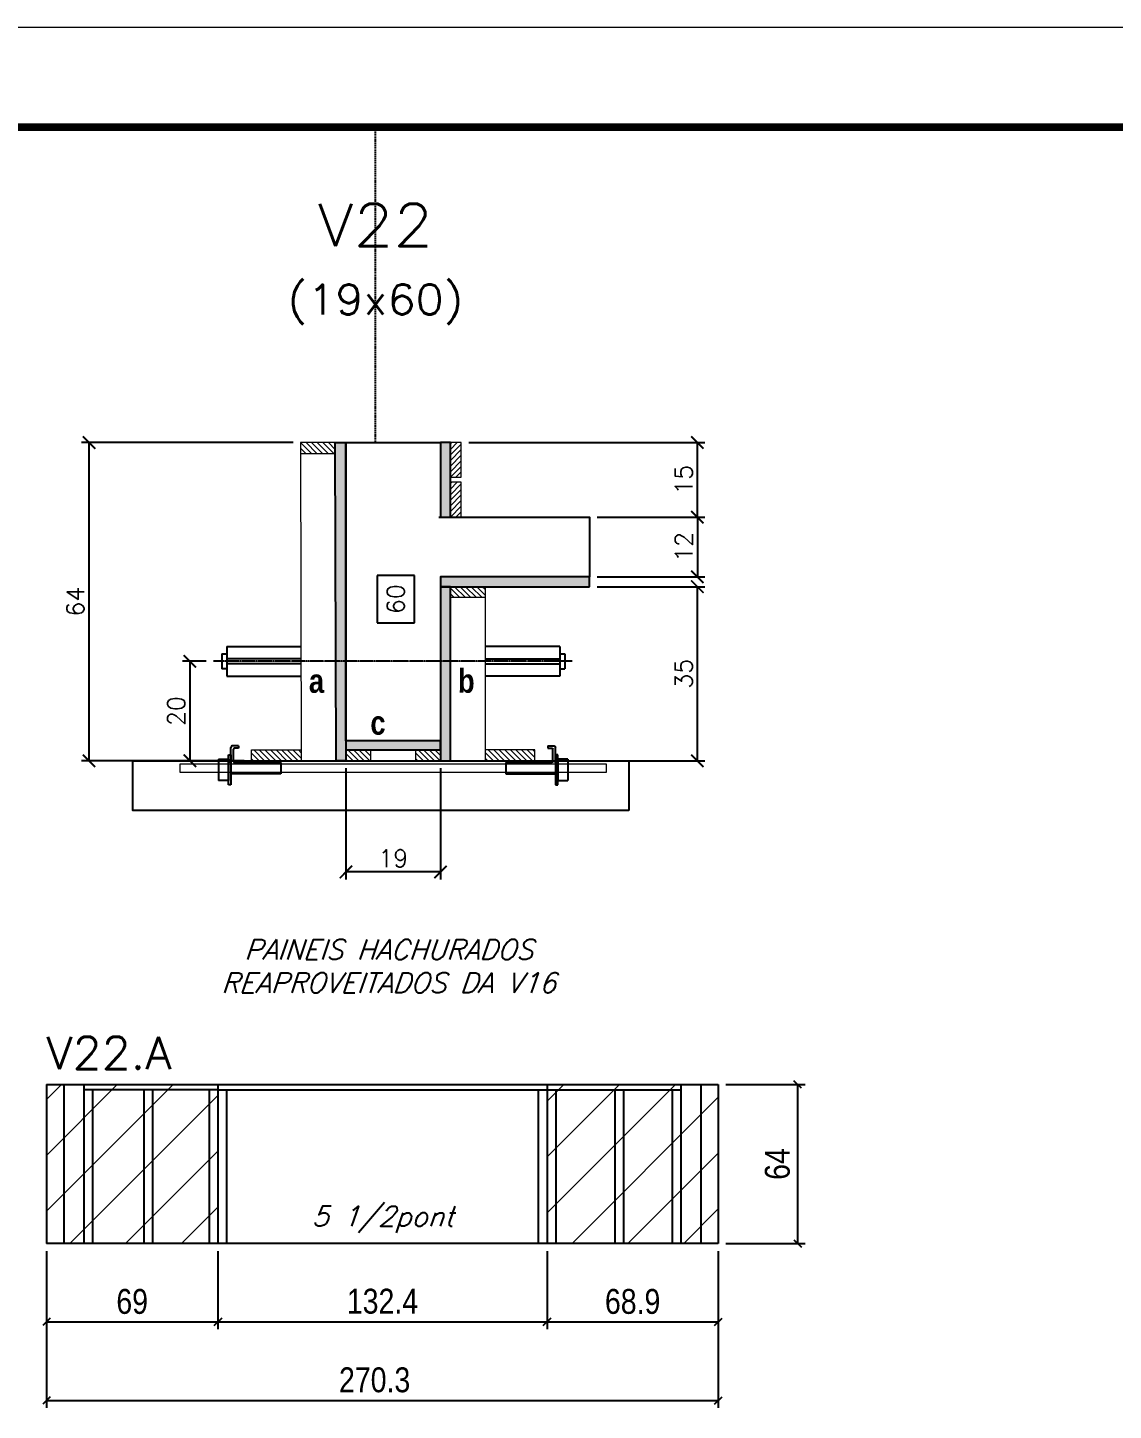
# Model space of a CAD drawing. Extents: x -10448 to -1189, y -11772 to 17235.
# Drawn here: x -5068 to -4632, y 9397 to 9953 of the extents above; entities that cross this region are included whole.
import ezdxf
from ezdxf.enums import TextEntityAlignment as Align

# ---------------------------------------------------------------- set-up
doc = ezdxf.new("R2010")
doc.units = 0
doc.linetypes.add('DASHED', pattern=[0.75, 0.5, -0.25])
doc.linetypes.add('HIDDEN', pattern=[0.375, 0.25, -0.125])
for name, color, linetype in [('barrote', 251, 'Continuous'), ('COTA', 241, 'Continuous'), ('Cota Seção (2x)', 4, 'Continuous'), ('detalhes', 4, 'Continuous'), ('Painéis', 200, 'Continuous'), ('presilha', 1, 'Continuous'), ('SARR_2.2x7', 40, 'Continuous'), ('SARR_3.5x7', 81, 'Continuous'), ('TENSOR', 3, 'Continuous'), ('texto', 7, 'Continuous'), ('Texto de Titulo', 7, 'Continuous'), ('Texto Qtd Sarr', 242, 'Continuous')]:
    doc.layers.add(name, color=color, linetype=linetype)
for name, color, linetype, lineweight in [('CONCRETO', 251, 'Continuous', 25), ('Folhas', 255, 'Continuous', 9), ('Hachura', 251, 'Continuous', 9), ('Madeira', 126, 'Continuous', 18), ('SARRAFO DE PRESSAO', 251, 'DASHED', 9), ('SCO-___-LAJ', 2, 'Continuous', 0), ('Texto Seção', 7, 'Continuous', 15)]:
    doc.layers.add(name, color=color, linetype=linetype, lineweight=lineweight)
doc.styles.add('COTA TECNICA', font='techl___.ttf', dxfattribs={"height": 10})
doc.styles.add('REGUA-120', font='ROMANS.shx', dxfattribs={"height": 15})
doc.styles.add('Romans', font='romans.shx')
doc.styles.add('TECNICA', font='techb___.ttf', dxfattribs={"height": 10})
doc.dimstyles.new('Cota Seção (2x)', dxfattribs={"dimtxt": 7, "dimasz": 5, "dimexe": 3, "dimexo": 3, "dimgap": 2, "dimtad": 3, "dimdec": 1, "dimlfac": 0.5, "dimzin": 12, "dimdsep": 46, "dimtxsty": 'Romans', "dimblk": 'ARCHTICK', "dimcen": 0, "dimclrd": 4, "dimclre": 4, "dimclrt": 1, "dimadec": 1, "dimazin": 3, "dimtfac": 1, "dimtdec": 1, "dimtmove": 0, "dimatfit": 3, "dimldrblk": 'OBLIQUE', "dimfxl": 1, "dimtolj": 1, "dimtzin": 12, "dimarcsym": 0})
doc.dimstyles.new('Cota Seção interna', dxfattribs={"dimtxt": 7, "dimasz": 6, "dimexe": 0.18, "dimexo": 2, "dimgap": -4, "dimtad": 3, "dimdec": 1, "dimlfac": 0.5, "dimzin": 12, "dimdsep": 46, "dimtxsty": 'Romans', "dimblk": 'ARCHTICK', "dimcen": 0.09, "dimse1": 1, "dimse2": 1, "dimsd1": 1, "dimsd2": 1, "dimclrd": 180, "dimclre": 5, "dimclrt": 1, "dimadec": 0, "dimazin": 3, "dimtfac": 1, "dimtdec": 1, "dimtofl": 0, "dimtmove": 0, "dimatfit": 3, "dimldrblk": 'ARCHTICK', "dimfxl": 1, "dimtolj": 1, "dimtzin": 0, "dimarcsym": 0})
doc.dimstyles.new('PAINEL', dxfattribs={"dimtxt": 10, "dimasz": 3, "dimexe": 3, "dimexo": 3, "dimgap": 3, "dimtad": 1, "dimdec": 1, "dimzin": 12, "dimdsep": 46, "dimtxsty": 'COTA TECNICA', "dimblk1": 'OBLIQUE', "dimblk2": 'OBLIQUE', "dimsah": 1, "dimcen": 0.9, "dimclrd": 4, "dimclre": 4, "dimclrt": 240, "dimadec": 1, "dimazin": 3, "dimtfac": 1, "dimtdec": 1, "dimtmove": 0, "dimatfit": 3, "dimfxl": 1, "dimtolj": 1, "dimtzin": 12, "dimarcsym": 0})
pattern_1 = [(315, (17633.9834, 1428.3122), (1.12253202, 1.12253202), [])]
pattern_2 = [(45, (-137870.783, -16153.747), (-11.2253202, 11.2253202), [])]

# ---------------------------------------------------------------- blocks, each defined once
blk = doc.blocks.new('9999999999')
at = {"layer": 'Folhas'}
blk.add_lwpolyline([(98138.98, 34190.21), (99623.98, 34190.21), (99623.98, 35240.21), (98138.98, 35240.21)], close=True, dxfattribs=at)
at = {"layer": 'Folhas', "color": 30, "const_width": 3}
blk.add_lwpolyline([(98213.98, 34230.21), (99583.98, 34230.21), (99583.98, 35200.21), (98213.98, 35200.21)], close=True, dxfattribs=at)
blk = doc.blocks.new('titulo1')
at = {"layer": 'Defpoints', "color": 252, "linetype": 'HIDDEN', "ltscale": 2}
blk.add_line((0, 0), (0, 125), dxfattribs=at)
at = {"layer": 'Defpoints', "style": 'Romans', "oblique": 15}
blk.add_attdef('FOLHA', text='', height=10, dxfattribs=at).set_placement((0, 15.58), align=Align.MIDDLE_CENTER)
at = {"layer": 'Texto Qtd Sarr', "color": 3, "style": 'Romans', "oblique": 15}
for tag, height, p in [('TITULO', 17, (0, 71.45)), ('SEÇÃO', 12, (0, 41.55))]:
    blk.add_attdef(tag, text='', height=height, dxfattribs=at).set_placement(p, align=Align.MIDDLE_CENTER)
blk = doc.blocks.new('_ArchTick')
at = {"color": 0, "linetype": 'ByBlock', "const_width": 0.15}
blk.add_lwpolyline([(-0.5, -0.5), (0.5, 0.5)], dxfattribs=at)
blk = doc.blocks.new('*D255')
at = {"layer": 'COTA', "color": 4, "lineweight": -2, "transparency": 16777216}
for p, q in [((-4839.33, 9755.96), (-4795.96, 9755.96)), ((-4798.96, 9755.96), (-4798.96, 9731.96)), ((-4839.33, 9731.96), (-4795.96, 9731.96))]:
    blk.add_line(p, q, dxfattribs=at)
at = {"layer": 'Defpoints', "color": 0, "transparency": 16777216}
for p in [(-4842.33, 9755.96), (-4842.33, 9731.96), (-4798.96, 9731.96)]:
    blk.add_point(p, dxfattribs=at)
at = {"layer": 'COTA', "color": 4, "lineweight": -2, "transparency": 16777216, "xscale": 5, "yscale": 5, "zscale": 5}
for p, rotation in [((-4798.96, 9755.96), 90), ((-4798.96, 9731.96), 270)]:
    blk.add_blockref('_ArchTick', p, dxfattribs=dict(at, rotation=rotation))
at = {"layer": 'COTA', "color": 1, "transparency": 16777216, "insert": (-4804.46, 9743.96), "char_height": 7, "attachment_point": 5, "rotation": 90, "style": 'Romans'}
blk.add_mtext('\\A1;12', dxfattribs=at)
blk = doc.blocks.new('_Oblique')
at = {"color": 0, "linetype": 'ByBlock', "lineweight": -2}
blk.add_line((-0.5, -0.5), (0.5, 0.5), dxfattribs=at)
blk = doc.blocks.new('*D256')
at = {"layer": 'COTA', "color": 4, "lineweight": -2, "transparency": 16777216}
for p, q in [((-4839.33, 9727.96), (-4795.96, 9727.96)), ((-4798.96, 9657.96), (-4798.96, 9727.96)), ((-4861.33, 9657.96), (-4795.96, 9657.96))]:
    blk.add_line(p, q, dxfattribs=at)
at = {"layer": 'Defpoints', "color": 0, "transparency": 16777216}
for p in [(-4842.33, 9727.96), (-4798.96, 9727.96), (-4864.33, 9657.96)]:
    blk.add_point(p, dxfattribs=at)
at = {"layer": 'COTA', "color": 4, "lineweight": -2, "transparency": 16777216, "xscale": 5, "yscale": 5, "zscale": 5}
for p, rotation in [((-4798.96, 9727.96), 90), ((-4798.96, 9657.96), 270)]:
    blk.add_blockref('_ArchTick', p, dxfattribs=dict(at, rotation=rotation))
at = {"layer": 'COTA', "color": 1, "transparency": 16777216, "insert": (-4804.46, 9692.96), "char_height": 7, "attachment_point": 5, "rotation": 90, "style": 'Romans'}
blk.add_mtext('\\A1;35', dxfattribs=at)
blk = doc.blocks.new('*D257')
at = {"layer": 'Cota Seção (2x)', "color": 180, "lineweight": -2, "transparency": 16777216}
for p, q in [((-4912.82, 9732.46), (-4927.82, 9732.46)), ((-4927.82, 9732.46), (-4927.82, 9713.46)), ((-4912.82, 9713.46), (-4912.82, 9732.46)), ((-4927.82, 9713.46), (-4912.82, 9713.46))]:
    blk.add_line(p, q, dxfattribs=at)
at = {"layer": 'Defpoints', "color": 0, "transparency": 16777216}
for p in [(-4940.33, 9785.96), (-4908.82, 9785.96), (-4940.64, 9665.96)]:
    blk.add_point(p, dxfattribs=at)
at = {"layer": 'Cota Seção (2x)', "color": 1, "transparency": 16777216, "insert": (-4920.32, 9722.96), "char_height": 7, "attachment_point": 5, "rotation": 90, "style": 'Romans'}
blk.add_mtext('\\A1;60', dxfattribs=at)
blk = doc.blocks.new('PRESILHA METÁLICA 1')
at = {"layer": 'presilha'}
for p, q in [((7.5, 10.64), (7.5, 19.86)), ((12, 21), (8.64, 21)), ((9, 11.57), (9, 18.93)), ((12, 19.5), (9.57, 19.5)), ((12, 21), (12, 19.5)), ((0, 13), (6, 13)), ((0, 13), (0, 0)), ((6, 15.5), (7.5, 15.5)), ((6, -2.5), (6, 15.5)), ((6, 13), (6, 0)), ((7.5, 15.5), (7.5, -2.5)), ((37.5, 11), (9.57, 11)), ((37.5, 11), (37.5, 4.1)), ((6, 0), (0, 0)), ((37.5, 4.1), (7.5, 4.1)), ((7.5, -2.5), (6, -2.5))]:
    blk.add_line(p, q, dxfattribs=at)
for centre, radius, start, end in [((8.64, 19.86), 1.14, 90, 180), ((9.57, 18.93), 0.57, 90, 180), ((9.57, 11.57), 0.57, 180, 270)]:
    blk.add_arc(centre, radius, start, end, dxfattribs=at)
blk = doc.blocks.new('*D258')
at = {"layer": 'COTA', "color": 4, "lineweight": -2, "transparency": 16777216}
for p, q in [((-4940.33, 9654.96), (-4940.33, 9610.23)), ((-4902.33, 9654.96), (-4902.33, 9610.23)), ((-4902.33, 9613.23), (-4940.33, 9613.23))]:
    blk.add_line(p, q, dxfattribs=at)
at = {"layer": 'Defpoints', "color": 0, "transparency": 16777216}
for p in [(-4940.33, 9657.96), (-4902.33, 9657.96), (-4940.33, 9613.23)]:
    blk.add_point(p, dxfattribs=at)
at = {"layer": 'COTA', "color": 4, "lineweight": -2, "transparency": 16777216, "xscale": 5, "yscale": 5, "zscale": 5, "rotation": 180}
blk.add_blockref('_ArchTick', (-4940.33, 9613.23), dxfattribs=at)
at = {"layer": 'COTA', "color": 4, "lineweight": -2, "transparency": 16777216, "xscale": 5, "yscale": 5, "zscale": 5}
blk.add_blockref('_ArchTick', (-4902.33, 9613.23), dxfattribs=at)
at = {"layer": 'COTA', "color": 1, "transparency": 16777216, "insert": (-4921.33, 9618.73), "char_height": 7, "attachment_point": 5, "style": 'Romans'}
blk.add_mtext('\\A1;19', dxfattribs=at)
blk = doc.blocks.new('*D1348')
at = {"layer": 'COTA', "color": 4, "lineweight": -2, "transparency": 16777216}
for p, q in [((-4996.64, 9697.95), (-5006.14, 9697.95)), ((-5003.14, 9697.95), (-5003.14, 9657.96)), ((-4981.33, 9657.96), (-5006.14, 9657.96))]:
    blk.add_line(p, q, dxfattribs=at)
at = {"layer": 'Defpoints', "color": 0, "transparency": 16777216}
for p in [(-4993.64, 9697.95), (-5003.14, 9657.96), (-4978.33, 9657.96)]:
    blk.add_point(p, dxfattribs=at)
at = {"layer": 'COTA', "color": 4, "lineweight": -2, "transparency": 16777216, "xscale": 5, "yscale": 5, "zscale": 5}
for p, rotation in [((-5003.14, 9697.95), 90), ((-5003.14, 9657.96), 270)]:
    blk.add_blockref('_ArchTick', p, dxfattribs=dict(at, rotation=rotation))
at = {"layer": 'COTA', "color": 1, "transparency": 16777216, "insert": (-5008.64, 9677.95), "char_height": 7, "attachment_point": 5, "rotation": 90, "style": 'Romans'}
blk.add_mtext('\\A1;20', dxfattribs=at)
blk = doc.blocks.new('*D259')
at = {"layer": 'COTA', "color": 4, "lineweight": -2, "transparency": 16777216}
for p, q in [((-4961.64, 9785.91), (-5046.71, 9785.91)), ((-5043.71, 9657.96), (-5043.71, 9785.91)), ((-4981.33, 9657.96), (-5046.71, 9657.96))]:
    blk.add_line(p, q, dxfattribs=at)
at = {"layer": 'Defpoints', "color": 0, "transparency": 16777216}
for p in [(-5043.71, 9785.91), (-4958.64, 9785.91), (-4978.33, 9657.96)]:
    blk.add_point(p, dxfattribs=at)
at = {"layer": 'COTA', "color": 4, "lineweight": -2, "transparency": 16777216, "xscale": 5, "yscale": 5, "zscale": 5}
for p, rotation in [((-5043.71, 9785.91), 90), ((-5043.71, 9657.96), 270)]:
    blk.add_blockref('_ArchTick', p, dxfattribs=dict(at, rotation=rotation))
at = {"layer": 'COTA', "color": 1, "transparency": 16777216, "insert": (-5049.21, 9721.93), "char_height": 7, "attachment_point": 5, "rotation": 90, "style": 'Romans'}
blk.add_mtext('\\A1;64', dxfattribs=at)
blk = doc.blocks.new('*D260')
at = {"layer": 'COTA', "color": 4, "lineweight": -2, "transparency": 16777216}
for p, q in [((-4890.93, 9785.96), (-4795.96, 9785.96)), ((-4798.96, 9755.96), (-4798.96, 9785.96)), ((-4835.65, 9755.96), (-4795.96, 9755.96))]:
    blk.add_line(p, q, dxfattribs=at)
at = {"layer": 'Defpoints', "color": 0, "transparency": 16777216}
for p in [(-4893.93, 9785.96), (-4798.96, 9785.96), (-4838.65, 9755.96)]:
    blk.add_point(p, dxfattribs=at)
at = {"layer": 'COTA', "color": 4, "lineweight": -2, "transparency": 16777216, "xscale": 5, "yscale": 5, "zscale": 5}
for p, rotation in [((-4798.96, 9785.96), 90), ((-4798.96, 9755.96), 270)]:
    blk.add_blockref('_ArchTick', p, dxfattribs=dict(at, rotation=rotation))
at = {"layer": 'COTA', "color": 1, "transparency": 16777216, "insert": (-4804.46, 9770.96), "char_height": 7, "attachment_point": 5, "rotation": 90, "style": 'Romans'}
blk.add_mtext('\\A1;15', dxfattribs=at)
blk = doc.blocks.new('*D1365')
at = {"layer": 'COTA', "color": 4, "linetype": 'ByBlock', "lineweight": -2, "transparency": 16777216}
for p, q in [((-5060.85, 9460.8), (-5060.85, 9429.34)), ((-4991.85, 9460.8), (-4991.85, 9429.34)), ((-5060.85, 9432.34), (-4991.85, 9432.34))]:
    blk.add_line(p, q, dxfattribs=at)
at = {"layer": 'Defpoints', "color": 0, "linetype": 'ByBlock', "transparency": 16777216}
for p in [(-5060.85, 9463.8), (-4991.85, 9463.8), (-4991.85, 9432.34)]:
    blk.add_point(p, dxfattribs=at)
at = {"layer": 'COTA', "color": 4, "linetype": 'ByBlock', "lineweight": -2, "transparency": 16777216, "xscale": 3, "yscale": 3, "zscale": 3, "rotation": 180}
blk.add_blockref('_Oblique', (-5060.85, 9432.34), dxfattribs=at)
at = {"layer": 'COTA', "color": 4, "linetype": 'ByBlock', "lineweight": -2, "transparency": 16777216, "xscale": 3, "yscale": 3, "zscale": 3}
blk.add_blockref('_Oblique', (-4991.85, 9432.34), dxfattribs=at)
at = {"layer": 'COTA', "color": 240, "linetype": 'ByBlock', "transparency": 16777216, "insert": (-5026.35, 9440.47), "char_height": 10, "attachment_point": 5, "style": 'COTA TECNICA'}
blk.add_mtext('\\A1;69', dxfattribs=at)
blk = doc.blocks.new('*D1366')
at = {"layer": 'COTA', "color": 4, "linetype": 'ByBlock', "lineweight": -2, "transparency": 16777216}
for p, q in [((-4859.45, 9460.8), (-4859.45, 9429.34)), ((-4790.55, 9460.8), (-4790.55, 9429.34)), ((-4859.45, 9432.34), (-4790.55, 9432.34))]:
    blk.add_line(p, q, dxfattribs=at)
at = {"layer": 'Defpoints', "color": 0, "linetype": 'ByBlock', "transparency": 16777216}
for p in [(-4859.45, 9463.8), (-4790.55, 9463.8), (-4790.55, 9432.34)]:
    blk.add_point(p, dxfattribs=at)
at = {"layer": 'COTA', "color": 4, "linetype": 'ByBlock', "lineweight": -2, "transparency": 16777216, "xscale": 3, "yscale": 3, "zscale": 3, "rotation": 180}
blk.add_blockref('_Oblique', (-4859.45, 9432.34), dxfattribs=at)
at = {"layer": 'COTA', "color": 4, "linetype": 'ByBlock', "lineweight": -2, "transparency": 16777216, "xscale": 3, "yscale": 3, "zscale": 3}
blk.add_blockref('_Oblique', (-4790.55, 9432.34), dxfattribs=at)
at = {"layer": 'COTA', "color": 240, "linetype": 'ByBlock', "transparency": 16777216, "insert": (-4825, 9440.47), "char_height": 10, "attachment_point": 5, "style": 'COTA TECNICA'}
blk.add_mtext('\\A1;68.9', dxfattribs=at)
blk = doc.blocks.new('*D279')
at = {"layer": 'COTA', "color": 4, "linetype": 'ByBlock', "lineweight": -2, "transparency": 16777216}
for p, q in [((-5060.85, 9460.8), (-5060.85, 9397.72)), ((-4790.55, 9460.8), (-4790.55, 9397.72)), ((-5060.85, 9400.72), (-4790.55, 9400.72))]:
    blk.add_line(p, q, dxfattribs=at)
at = {"layer": 'Defpoints', "color": 0, "linetype": 'ByBlock', "transparency": 16777216}
for p in [(-5060.85, 9463.8), (-4790.55, 9463.8), (-4790.55, 9400.72)]:
    blk.add_point(p, dxfattribs=at)
at = {"layer": 'COTA', "color": 4, "linetype": 'ByBlock', "lineweight": -2, "transparency": 16777216, "xscale": 3, "yscale": 3, "zscale": 3, "rotation": 180}
blk.add_blockref('_Oblique', (-5060.85, 9400.72), dxfattribs=at)
at = {"layer": 'COTA', "color": 4, "linetype": 'ByBlock', "lineweight": -2, "transparency": 16777216, "xscale": 3, "yscale": 3, "zscale": 3}
blk.add_blockref('_Oblique', (-4790.55, 9400.72), dxfattribs=at)
at = {"layer": 'COTA', "color": 240, "linetype": 'ByBlock', "transparency": 16777216, "insert": (-4928.8, 9408.94), "char_height": 10, "attachment_point": 5, "style": 'COTA TECNICA'}
blk.add_mtext('\\A1;270.3', dxfattribs=at)
blk = doc.blocks.new('*D280')
at = {"layer": 'COTA', "color": 4, "linetype": 'ByBlock', "lineweight": -2, "transparency": 16777216}
for p, q in [((-4787.55, 9527.8), (-4755.63, 9527.8)), ((-4758.63, 9527.8), (-4758.63, 9463.8)), ((-4787.55, 9463.8), (-4755.63, 9463.8))]:
    blk.add_line(p, q, dxfattribs=at)
at = {"layer": 'Defpoints', "color": 0, "linetype": 'ByBlock', "transparency": 16777216}
for p in [(-4790.55, 9527.8), (-4790.55, 9463.8), (-4758.63, 9463.8)]:
    blk.add_point(p, dxfattribs=at)
at = {"layer": 'COTA', "color": 4, "linetype": 'ByBlock', "lineweight": -2, "transparency": 16777216, "xscale": 3, "yscale": 3, "zscale": 3}
for p, rotation in [((-4758.63, 9527.8), 90), ((-4758.63, 9463.8), 270)]:
    blk.add_blockref('_Oblique', p, dxfattribs=dict(at, rotation=rotation))
at = {"layer": 'COTA', "color": 240, "linetype": 'ByBlock', "transparency": 16777216, "insert": (-4766.73, 9495.8), "char_height": 10, "attachment_point": 5, "rotation": 90, "style": 'COTA TECNICA'}
blk.add_mtext('\\A1;64', dxfattribs=at)
blk = doc.blocks.new('*D284')
at = {"layer": 'COTA', "color": 4, "linetype": 'ByBlock', "lineweight": -2, "transparency": 16777216}
for p, q in [((-4991.85, 9460.8), (-4991.85, 9429.34)), ((-4859.45, 9460.8), (-4859.45, 9429.34)), ((-4991.85, 9432.34), (-4859.45, 9432.34))]:
    blk.add_line(p, q, dxfattribs=at)
at = {"layer": 'Defpoints', "color": 0, "linetype": 'ByBlock', "transparency": 16777216}
for p in [(-4991.85, 9463.8), (-4859.45, 9463.8), (-4859.45, 9432.34)]:
    blk.add_point(p, dxfattribs=at)
at = {"layer": 'COTA', "color": 4, "linetype": 'ByBlock', "lineweight": -2, "transparency": 16777216, "xscale": 3, "yscale": 3, "zscale": 3, "rotation": 180}
blk.add_blockref('_Oblique', (-4991.85, 9432.34), dxfattribs=at)
at = {"layer": 'COTA', "color": 4, "linetype": 'ByBlock', "lineweight": -2, "transparency": 16777216, "xscale": 3, "yscale": 3, "zscale": 3}
blk.add_blockref('_Oblique', (-4859.45, 9432.34), dxfattribs=at)
at = {"layer": 'COTA', "color": 240, "linetype": 'ByBlock', "transparency": 16777216, "insert": (-4925.65, 9440.56), "char_height": 10, "attachment_point": 5, "style": 'COTA TECNICA'}
blk.add_mtext('\\A1;132.4', dxfattribs=at)

msp = doc.modelspace()

# ---------------------------------------------------------------- hatches: boundary and pattern name
at = {"layer": 'Hachura'}
h = msp.add_hatch(dxfattribs=at)
h.set_pattern_fill('ANSI31', color=256, scale=0.5, angle=90, style=0)
h.set_pattern_definition([(135, (-28191.5603, 18089.1997), (-1.12253202, -1.12253202), [])])
h.paths.add_polyline_path([(-4958.64, 9785.96), (-4958.64, 9781.56), (-4944.64, 9781.56), (-4944.64, 9785.96)])
h = msp.add_hatch(color=256, dxfattribs=at)
h.dxf.hatch_style = 1
h.paths.add_polyline_path([(-4944.64, 9785.96), (-4940.33, 9785.96), (-4940.33, 9657.96), (-4944.33, 9657.96)])
h = msp.add_hatch(color=256, dxfattribs=at)
h.dxf.hatch_style = 1
h.paths.add_polyline_path([(-4898.33, 9785.96), (-4902.33, 9785.96), (-4902.33, 9755.96), (-4898.33, 9755.96)])
h = msp.add_hatch(dxfattribs=at)
h.set_pattern_fill('ANSI31', color=256, scale=0.5, angle=180, style=0)
h.set_pattern_definition([(225, (-13201.578, -13460.9668), (1.12253202, -1.12253202), [])])
h.paths.add_polyline_path([(-4898.33, 9771.96), (-4893.93, 9771.96), (-4893.93, 9785.96), (-4898.33, 9785.96)])
h = msp.add_hatch(dxfattribs=at)
h.set_pattern_fill('ANSI31', color=256, scale=0.5, angle=180, style=0)
h.set_pattern_definition([(225, (-13201.578, -13476.9668), (1.12253202, -1.12253202), [])])
h.paths.add_polyline_path([(-4898.33, 9755.96), (-4893.93, 9755.96), (-4893.93, 9769.96), (-4898.33, 9769.96)])
h = msp.add_hatch(color=256, dxfattribs=at)
h.dxf.hatch_style = 1
h.paths.add_polyline_path([(-4842.33, 9727.96), (-4842.33, 9731.96), (-4902.33, 9731.96), (-4902.33, 9727.96)])
h = msp.add_hatch(color=256, dxfattribs=at)
h.dxf.hatch_style = 1
h.paths.add_polyline_path([(-4898.33, 9727.96), (-4902.33, 9727.96), (-4902.33, 9657.96), (-4898.33, 9657.96)])
h = msp.add_hatch(dxfattribs=at)
h.set_pattern_fill('ANSI31', color=256, scale=0.5, angle=90, style=0)
h.set_pattern_definition([(135, (-28181.257, 18031.1997), (-1.12253202, -1.12253202), [])])
h.paths.add_polyline_path([(-4884.33, 9727.96), (-4884.33, 9723.56), (-4898.33, 9723.56), (-4898.33, 9727.96)])
h = msp.add_hatch(color=256, dxfattribs=at)
h.dxf.hatch_style = 1
h.paths.add_polyline_path([(-4902.33, 9662.36), (-4902.33, 9665.96), (-4940.33, 9665.96), (-4940.33, 9662.36)])
h = msp.add_hatch(dxfattribs=at)
h.set_pattern_fill('ANSI31', color=256, scale=0.5, angle=270, style=0)
h.set_pattern_definition(pattern_1)
h.paths.add_polyline_path([(-4978.33, 9657.96), (-4978.33, 9662.36), (-4958.33, 9662.36), (-4958.33, 9657.96)])
h = msp.add_hatch(dxfattribs=at)
h.set_pattern_fill('ANSI31', color=256, scale=0.5, angle=270, style=0)
h.set_pattern_definition([(315, (17599.9834, 1428.3122), (1.12253202, 1.12253202), [])])
h.paths.add_polyline_path([(-4930.33, 9657.96), (-4930.33, 9662.36), (-4940.33, 9662.36), (-4940.33, 9657.96)])
h = msp.add_hatch(dxfattribs=at)
h.set_pattern_fill('ANSI31', color=256, scale=0.5, angle=270, style=0)
h.set_pattern_definition([(315, (17643.9834, 1428.3122), (1.12253202, 1.12253202), [])])
h.paths.add_polyline_path([(-4902.33, 9657.96), (-4902.33, 9662.36), (-4912.33, 9662.36), (-4912.33, 9657.96)])
h = msp.add_hatch(dxfattribs=at)
h.set_pattern_fill('ANSI31', color=256, scale=0.5, angle=270, style=0)
h.set_pattern_definition(pattern_1)
h.paths.add_polyline_path([(-4864.33, 9657.96), (-4864.33, 9662.36), (-4884.33, 9662.36), (-4884.33, 9657.96)])
at = {"layer": 'Hachura', "linetype": 'ByBlock'}
h = msp.add_hatch(dxfattribs=at)
h.set_pattern_fill('ANSI31', color=256, scale=5)
h.set_pattern_definition(pattern_2)
h.paths.add_polyline_path([(-4991.85, 9463.8), (-4991.85, 9527.8), (-5060.85, 9527.8), (-5060.85, 9463.8)])
h = msp.add_hatch(dxfattribs=at)
h.set_pattern_fill('ANSI31', color=256, scale=5)
h.set_pattern_definition(pattern_2)
h.paths.add_polyline_path([(-4790.55, 9527.8), (-4859.45, 9527.8), (-4859.45, 9463.8), (-4790.55, 9463.8)])

# ---------------------------------------------------------------- linework, layer by layer
at = {"ltscale": 3}
for p, q in [((-4988.33, 9703.95), (-4988.33, 9691.95)), ((-4988.33, 9703.95), (-4958.33, 9703.95)), ((-4854.33, 9703.95), (-4884.33, 9703.95)), ((-4854.33, 9703.95), (-4854.33, 9691.95)), ((-4990.33, 9700.95), (-4990.33, 9694.95)), ((-4990.33, 9700.95), (-4988.33, 9700.95)), ((-4958.33, 9698.95), (-4988.33, 9698.95)), ((-4884.33, 9698.95), (-4854.33, 9698.95)), ((-4854.33, 9700.95), (-4852.33, 9700.95)), ((-4852.33, 9700.95), (-4852.33, 9694.95)), ((-4988.33, 9694.95), (-4990.33, 9694.95)), ((-4958.33, 9696.95), (-4988.33, 9696.95)), ((-4988.33, 9691.95), (-4958.33, 9691.95)), ((-4884.33, 9696.95), (-4854.33, 9696.95)), ((-4854.33, 9691.95), (-4884.33, 9691.95)), ((-4854.33, 9694.95), (-4852.33, 9694.95))]:
    msp.add_line(p, q, dxfattribs=at)
at = {"layer": 'barrote'}
msp.add_lwpolyline([(-4826.48, 9637.96), (-5026.06, 9637.96), (-5026.06, 9657.96), (-4826.48, 9657.96)], close=True, dxfattribs=at)
at = {"layer": 'CONCRETO'}
msp.add_lwpolyline([(-4902.97, 9755.96), (-4842.33, 9755.96), (-4842.33, 9731.96), (-4902.33, 9731.96), (-4902.33, 9665.96), (-4940.33, 9665.96), (-4940.33, 9785.96), (-4902.33, 9785.96)], dxfattribs=at)
at = {"layer": 'Madeira'}
for points in [[(-4958.64, 9785.96), (-4958.64, 9781.56), (-4944.64, 9781.56), (-4944.64, 9785.96)], [(-4958.33, 9657.96), (-4944.33, 9657.96), (-4944.64, 9785.96), (-4958.64, 9785.96)], [(-4898.33, 9771.96), (-4893.93, 9771.96), (-4893.93, 9785.96), (-4898.33, 9785.96)], [(-4898.33, 9755.96), (-4893.93, 9755.96), (-4893.93, 9769.96), (-4898.33, 9769.96)], [(-4884.33, 9727.96), (-4884.33, 9723.56), (-4898.33, 9723.56), (-4898.33, 9727.96)], [(-4884.33, 9657.96), (-4898.33, 9657.96), (-4898.33, 9727.96), (-4884.33, 9727.96)], [(-4978.33, 9657.96), (-4978.33, 9662.36), (-4958.33, 9662.36), (-4958.33, 9657.96)], [(-4930.33, 9657.96), (-4930.33, 9662.36), (-4940.33, 9662.36), (-4940.33, 9657.96)], [(-4902.33, 9657.96), (-4902.33, 9662.36), (-4912.33, 9662.36), (-4912.33, 9657.96)], [(-4864.33, 9657.96), (-4864.33, 9662.36), (-4884.33, 9662.36), (-4884.33, 9657.96)]]:
    msp.add_lwpolyline(points, close=True, dxfattribs=at)
at = {"layer": 'Painéis'}
for p, q in [((-5060.85, 9527.8), (-4790.55, 9527.8)), ((-5060.85, 9527.8), (-5060.85, 9463.8)), ((-4991.85, 9527.8), (-4991.85, 9463.8)), ((-4859.45, 9527.8), (-4859.45, 9463.8)), ((-4790.55, 9527.8), (-4790.55, 9463.8)), ((-4790.55, 9463.8), (-5060.85, 9463.8))]:
    msp.add_line(p, q, dxfattribs=at)
for points in [[(-4944.64, 9785.96), (-4940.33, 9785.96), (-4940.33, 9657.96), (-4944.33, 9657.96)], [(-4898.33, 9785.96), (-4902.33, 9785.96), (-4902.33, 9755.96), (-4898.33, 9755.96)], [(-4842.33, 9727.96), (-4842.33, 9731.96), (-4902.33, 9731.96), (-4902.33, 9727.96)], [(-4898.33, 9727.96), (-4902.33, 9727.96), (-4902.33, 9657.96), (-4898.33, 9657.96)], [(-4902.33, 9662.36), (-4902.33, 9665.96), (-4940.33, 9665.96), (-4940.33, 9662.36)]]:
    msp.add_lwpolyline(points, close=True, dxfattribs=at)
at = {"layer": 'SARR_2.2x7', "linetype": 'Continuous'}
for p, q in [((-5053.85, 9527.8), (-5053.85, 9463.8)), ((-4991.85, 9525.6), (-5045.85, 9525.6)), ((-4991.85, 9525.6), (-4859.45, 9525.6)), ((-4859.45, 9525.6), (-4805.55, 9525.6)), ((-4797.55, 9527.8), (-4797.55, 9463.8))]:
    msp.add_line(p, q, dxfattribs=at)
at = {"layer": 'SARR_3.5x7'}
for p, q in [((-5045.85, 9527.8), (-5045.85, 9463.8)), ((-5042.35, 9525.6), (-5042.35, 9463.8)), ((-5021.69, 9525.6), (-5021.69, 9463.8)), ((-5018.19, 9525.6), (-5018.19, 9463.8)), ((-4995.35, 9525.6), (-4995.35, 9463.8)), ((-4988.35, 9525.6), (-4988.35, 9463.8)), ((-4862.95, 9525.6), (-4862.95, 9463.8)), ((-4855.95, 9525.6), (-4855.95, 9463.8)), ((-4832.17, 9525.6), (-4832.17, 9463.8)), ((-4828.67, 9525.6), (-4828.67, 9463.8)), ((-4809.05, 9525.6), (-4809.05, 9463.8)), ((-4805.55, 9527.8), (-4805.55, 9463.8))]:
    msp.add_line(p, q, dxfattribs=at)
at = {"layer": 'SCO-___-LAJ', "color": 1}
msp.add_lwpolyline([(-4835.48, 9656.62), (-5007.19, 9656.62), (-5007.19, 9653.42), (-4835.48, 9653.42)], close=True, dxfattribs=at)
at = {"layer": 'TENSOR', "linetype": 'HIDDEN', "ltscale": 0.5}
msp.add_line((-4849.33, 9697.95), (-4993.64, 9697.95), dxfattribs=at)

# ---------------------------------------------------------------- block references
at = {"layer": 'presilha', "yscale": 0.6666666666666666, "zscale": 0.6666666666666666}
for p, xscale in [((-4991.6, 9649.99), 0.6666666666666666), ((-4851.07, 9649.99), -0.6666666666666666)]:
    msp.add_blockref('PRESILHA METÁLICA 1', p, dxfattribs=dict(at, xscale=xscale))
at = {"layer": 'SARRAFO DE PRESSAO', "color": 6, "linetype": 'ByBlock'}
msp.add_blockref('9999999999', (-103818.76, -25287.43), dxfattribs=at)
at = {"layer": 'Texto Seção'}
ref = msp.add_blockref('titulo1', (-4928.46, 9785.96), dxfattribs=dict(at, xscale=-1))
ref.add_attrib('TITULO', 'V22', dxfattribs={"layer": 'Texto de Titulo', "color": 7, "height": 17, "style": 'Romans', "width": 1.1}).set_placement((-4928.46, 9873.46), align=Align.MIDDLE_CENTER)
ref.add_attrib('SEÇÃO', '(19x60)', dxfattribs={"layer": 'Texto de Titulo', "color": 7, "height": 12, "style": 'Romans', "width": 1.1}).set_placement((-4928.46, 9843.46), align=Align.MIDDLE_CENTER)

# ---------------------------------------------------------------- texts
at = {"layer": 'detalhes', "style": 'TECNICA'}
for s, p in [('a', (-4955.26, 9685.28)), ('b', (-4895.29, 9685.29)), ('c', (-4930.52, 9668.45))]:
    msp.add_text(s, height=9.6, dxfattribs=at).set_placement(p)
at = {"layer": 'texto', "color": 2, "char_height": 8, "attachment_point": 5, "style": 'Romans'}
for s, insert in [('{\\Q19;\\C256;PAINEIS HACHURADOS \\PREAPROVEITADOS DA V16}', (-4923.26, 9575.35)), ('{\\Q19;\\C256;5 1/2pont}', (-4925.59, 9473.46))]:
    msp.add_mtext(s, dxfattribs=dict(at, insert=insert))
at = {"layer": 'Texto Seção', "style": 'REGUA-120', "width": 1.05}
msp.add_text('V22.A', height=13, dxfattribs=at).set_placement((-5060.85, 9533.99))

# ---------------------------------------------------------------- dimensions: what is measured, and where the dimension line sits
at = {"layer": 'COTA'}
for base, p1, p2, angle, picture, middle in [((-5043.71, 9785.91), (-4978.33, 9657.96), (-4958.64, 9785.91), 90, '*D259', (-5049.21, 9721.93)), ((-4798.96, 9785.96), (-4838.65, 9755.96), (-4893.93, 9785.96), 90, '*D260', (-4804.46, 9770.96)), ((-4798.96, 9731.96), (-4842.33, 9755.96), (-4842.33, 9731.96), 90, '*D255', (-4804.46, 9743.96)), ((-4798.96, 9727.96), (-4864.33, 9657.96), (-4842.33, 9727.96), 90, '*D256', (-4804.46, 9692.96)), ((-5003.14, 9657.96), (-4993.64, 9697.95), (-4978.33, 9657.96), 90, '*D1348', (-5008.64, 9677.95)), ((-4940.33, 9613.23), (-4902.33, 9657.96), (-4940.33, 9657.96), 180, '*D258', (-4921.33, 9618.73))]:
    dim = msp.add_linear_dim(base=base, p1=p1, p2=p2, angle=angle, dimstyle='Cota Seção (2x)', dxfattribs=at)
    dim.commit()
    dim.dimension.update_dxf_attribs({"geometry": picture, "text_midpoint": middle})
at = {"layer": 'COTA', "linetype": 'ByBlock'}
dim = msp.add_linear_dim(base=(-4758.63, 9463.8), p1=(-4790.55, 9527.8), p2=(-4790.55, 9463.8), angle=90, dimstyle='PAINEL', dxfattribs=at)
dim.commit()
dim.dimension.update_dxf_attribs({"geometry": '*D280', "text_midpoint": (-4766.73, 9495.8)})
for base, p1, p2, picture, middle in [((-4991.85, 9432.34), (-5060.85, 9463.8), (-4991.85, 9463.8), '*D1365', (-5026.35, 9440.47)), ((-4859.45, 9432.34), (-4991.85, 9463.8), (-4859.45, 9463.8), '*D284', (-4925.65, 9440.56))]:
    dim = msp.add_linear_dim(base=base, p1=p1, p2=p2, dimstyle='PAINEL', dxfattribs=at)
    dim.commit()
    dim.dimension.update_dxf_attribs({"geometry": picture, "text_midpoint": middle})
dim = msp.add_linear_dim(base=(-4790.55, 9400.72), p1=(-5060.85, 9463.8), p2=(-4790.55, 9463.8), dimstyle='PAINEL', dxfattribs=at)
dim.commit()
dim.dimension.update_dxf_attribs({"geometry": '*D279', "text_midpoint": (-4928.8, 9400.72), "dimtype": 160})
dim = msp.add_linear_dim(base=(-4790.55, 9432.34), p1=(-4859.45, 9463.8), p2=(-4790.55, 9463.8), dimstyle='PAINEL', override={"dimtmove": 1}, dxfattribs=at)
dim.commit()
dim.dimension.update_dxf_attribs({"geometry": '*D1366', "text_midpoint": (-4825, 9440.47)})
at = {"layer": 'Cota Seção (2x)'}
dim = msp.add_linear_dim(base=(-4908.82, 9785.96), p1=(-4940.64, 9665.96), p2=(-4940.33, 9785.96), angle=90, dimstyle='Cota Seção interna', dxfattribs=at)
dim.commit()
dim.dimension.update_dxf_attribs({"geometry": '*D257', "text_midpoint": (-4908.82, 9722.96), "dimtype": 160})

doc.saveas('drawing.dxf')
